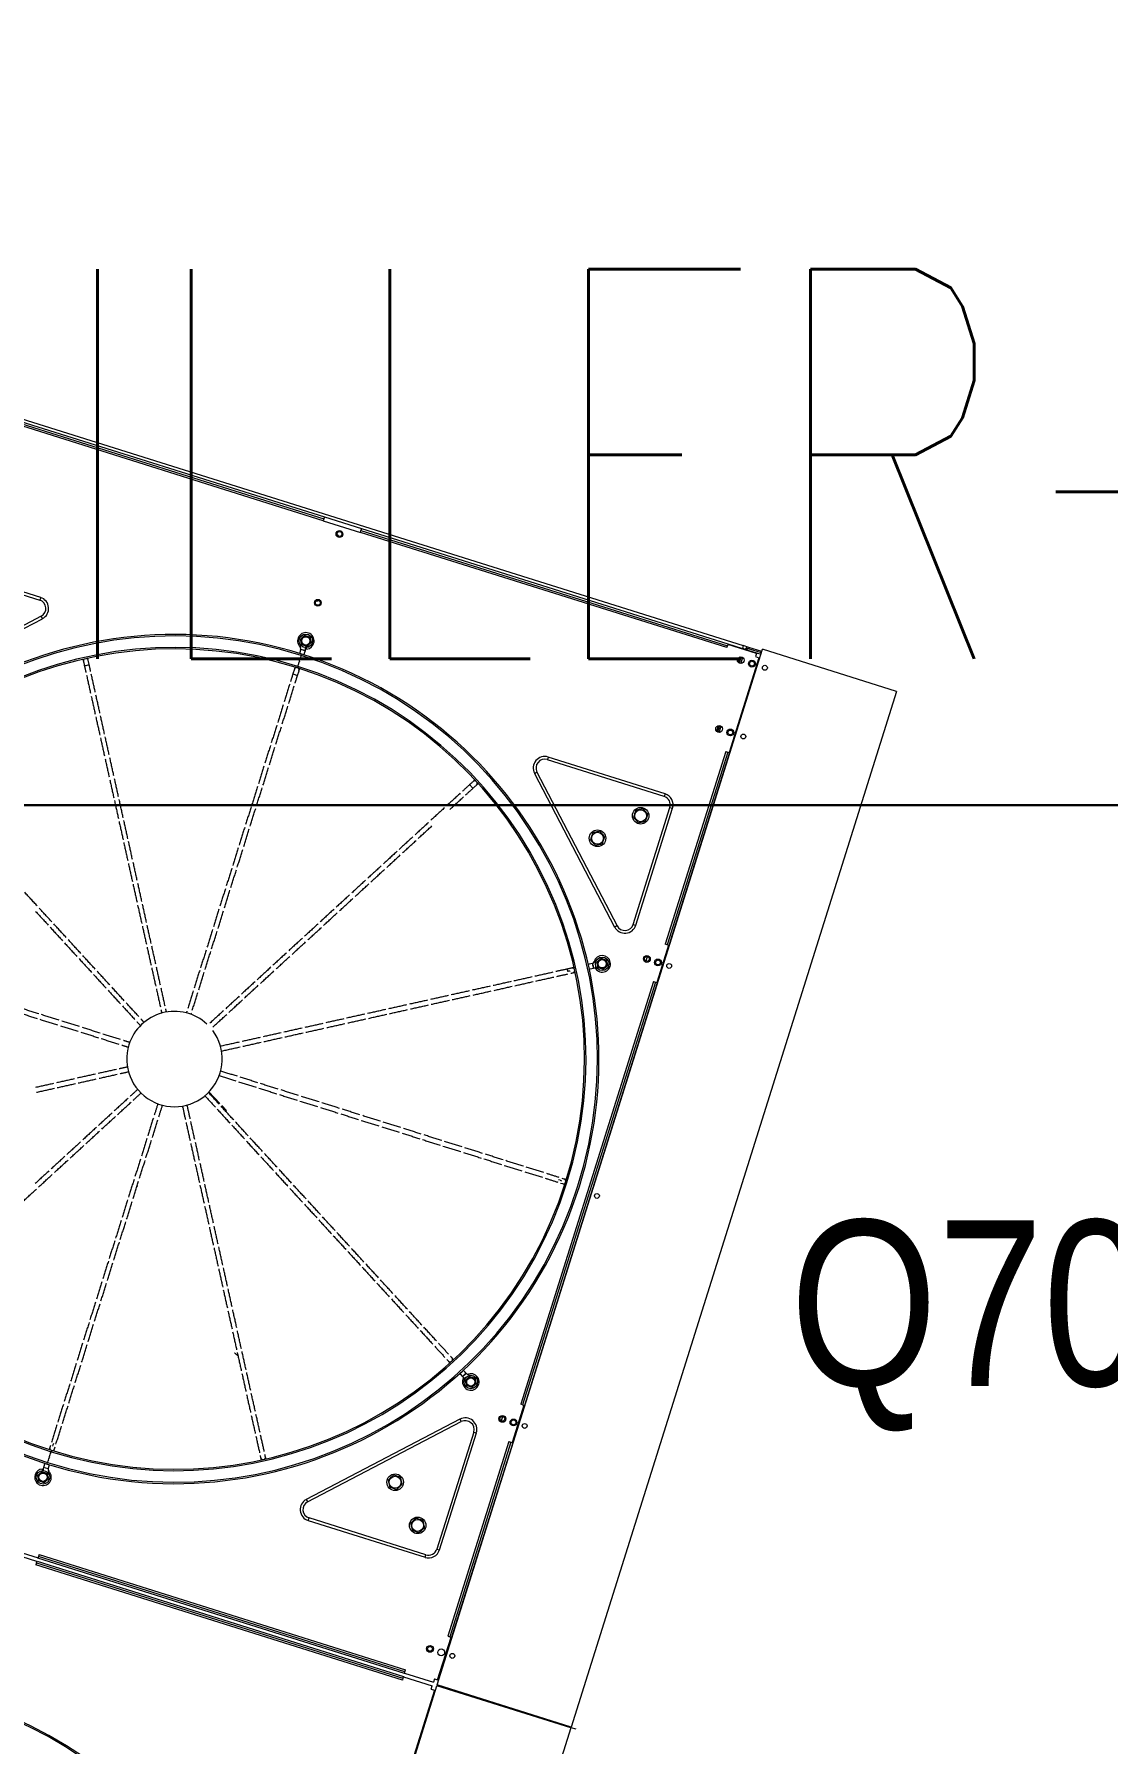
# Model space of a CAD drawing. Header units: metres. Extents: x -17822 to 152406, y -4219 to 19791.
# Drawn here: x 116402.4 to 116512.6, y 6601.3 to 6776.8 of the extents above; entities that cross this region are included whole.
import ezdxf

# ---------------------------------------------------------------- set-up
doc = ezdxf.new("R2010")
doc.units = ezdxf.units.M
doc.header["$LTSCALE"] = 100
doc.header["$MEASUREMENT"] = 0
doc.layers.get('0').update_dxf_attribs({"color": 9, "lineweight": 9})
for name, color, linetype, lineweight in [('Chiller', 32, 'Continuous', 9), ('E-KABLO', 7, 'Continuous', 30), ('E-YAZI', 7, 'Continuous', 30), ('TEKSAN', 7, 'Continuous', 9)]:
    doc.layers.add(name, color=color, linetype=linetype, lineweight=lineweight)
doc.styles.add('E-YAZI', font='txttw.shx')
doc.styles.get("Standard").update_dxf_attribs({"font": 'ARIALN.TTF'})

# ---------------------------------------------------------------- blocks, each defined once
blk = doc.blocks.new('Chiller')
at = {"layer": 'Chiller', "linetype": 'Continuous'}
for p, q in [((142.04, 194.09), (653.75, 33.23)), ((573.04, 58.08), (610.67, 46.25)), ((573.1, 58.27), (610.73, 46.44)), ((610.61, 46.06), (572.98, 57.89)), ((610.67, 46.25), (610.61, 46.06)), ((610.61, 46.06), (614.43, 44.86)), ((610.73, 46.44), (610.67, 46.25)), ((610.73, 46.44), (614.55, 45.24)), ((614.43, 44.86), (614.49, 45.05)), ((652.06, 33.03), (614.43, 44.86)), ((614.55, 45.24), (614.49, 45.05)), ((614.49, 45.05), (652.12, 33.22)), ((614.55, 45.24), (652.18, 33.41)), ((569.51, 41.68), (581.51, 37.91)), ((581.6, 38.18), (569.59, 41.95)), ((581.6, 38.18), (581.51, 37.91)), ((581.66, 36.25), (565.88, 28.02)), ((566.01, 27.77), (581.79, 36)), ((652.18, 33.41), (652.12, 33.22)), ((655.12, 32.43), (652.17, 33.36)), ((652.18, 33.41), (653.66, 32.94)), ((608.12, 31.47), (608.17, 31.61)), ((608.3, 32.88), (608.17, 32.44)), ((608.18, 31.65), (608.17, 31.61)), ((608.18, 31.65), (608.23, 31.8)), ((608.24, 31.84), (608.23, 31.8)), ((608.24, 31.84), (608.28, 31.98)), ((608.3, 32.02), (608.28, 31.98)), ((608.3, 32.88), (608.78, 32.73)), ((608.3, 32.86), (608.78, 32.71)), ((608.3, 32.02), (608.34, 32.17)), ((608.36, 32.22), (608.34, 32.17)), ((608.36, 32.22), (608.4, 32.37)), ((608.64, 32.29), (608.78, 32.73)), ((622.31, -73.45), (655.73, 32.87)), ((622.31, -73.45), (655.73, 32.87)), ((652.06, 33.03), (652.12, 33.22)), ((655.35, 31.99), (652.29, 22.26)), ((653.39, 32.07), (653.21, 31.52)), ((653.34, 31.42), (653.55, 32.08)), ((653.49, 31.39), (653.69, 32.03)), ((653.66, 32.94), (653.64, 32.89)), ((653.75, 33.23), (653.66, 32.94)), ((653.8, 32.9), (653.66, 32.94)), ((654.32, 33.05), (653.75, 33.23)), ((653.79, 32.85), (653.8, 32.9)), ((653.95, 32.85), (653.8, 32.9)), ((653.93, 32.8), (653.95, 32.85)), ((653.93, 32.8), (653.95, 32.85)), ((653.95, 32.85), (654.23, 32.76)), ((653.95, 32.85), (654.23, 32.76)), ((654.22, 32.71), (654.23, 32.76)), ((654.22, 32.71), (654.23, 32.76)), ((654.23, 32.76), (655.56, 32.34)), ((654.23, 32.76), (655.56, 32.34)), ((654.32, 33.05), (654.28, 32.91)), ((654.32, 33.05), (654.28, 32.91)), ((655.61, 32.49), (654.28, 32.91)), ((655.61, 32.49), (654.28, 32.91)), ((655.65, 32.63), (654.32, 33.05)), ((655.65, 32.63), (654.32, 33.05)), ((655.12, 32.43), (655.02, 32.1)), ((655.02, 32.1), (655.35, 31.99)), ((669.49, 28.54), (655.73, 32.87)), ((607.65, 30.8), (607.5, 30.33)), ((607.5, 30.33), (607.98, 30.18)), ((608.01, 31.1), (607.96, 30.96)), ((607.98, 30.18), (608.13, 30.65)), ((608.01, 31.1), (608.05, 31.24)), ((608.06, 31.28), (608.05, 31.24)), ((608.06, 31.28), (608.11, 31.43)), ((608.12, 31.47), (608.11, 31.43)), ((669.49, 28.54), (636.07, -77.78)), ((651.17, 25.01), (651, 24.46)), ((651.12, 24.36), (651.33, 25.02)), ((651.27, 24.33), (651.47, 24.97)), ((633.71, 21.79), (633.63, 21.52)), ((645.63, 17.75), (633.63, 21.52)), ((645.72, 18.02), (633.71, 21.79)), ((651.96, 22.37), (645.74, 2.57)), ((652.15, 22.31), (645.93, 2.51)), ((652.34, 22.25), (646.12, 2.45)), ((651.96, 22.37), (652.15, 22.31)), ((652.15, 22.31), (652.34, 22.25)), ((632.31, 20.12), (640.54, 4.34)), ((632.56, 20.25), (640.79, 4.47)), ((645.72, 18.02), (645.63, 17.75)), ((642.45, 4.62), (646.22, 16.62)), ((642.72, 4.53), (646.49, 16.54)), ((646.22, 16.62), (646.49, 16.54)), ((642.45, 4.62), (642.72, 4.53)), ((646.07, 2.47), (644.87, -1.35)), ((645.93, 2.51), (645.74, 2.57)), ((646.12, 2.45), (645.93, 2.51)), ((643.88, 1.32), (643.73, 0.85)), ((644.54, -1.25), (630.89, -44.65)), ((644.73, -1.31), (631.08, -44.71)), ((644.92, -1.37), (631.27, -44.77)), ((644.54, -1.25), (644.73, -1.31)), ((644.73, -1.31), (644.92, -1.37)), ((598.88, -12.59), (600, -13.77)), ((599.93, -13.84), (599.87, -13.78)), ((600.21, -13.99), (600.67, -14.48)), ((600.53, -14.48), (600.14, -14.06)), ((600.59, -14.56), (600.67, -14.48)), ((634.93, -21.65), (634.78, -21.61)), ((634.93, -21.65), (635.07, -21.7)), ((634.99, -21.94), (635.21, -22)), ((635.36, -21.53), (635.14, -21.46)), ((625.54, -41.54), (625.58, -41.69)), ((631.22, -44.75), (630.02, -48.57)), ((631.08, -44.71), (630.89, -44.65)), ((631.08, -44.71), (631.27, -44.77)), ((624.66, -46.18), (608.88, -54.41)), ((609.01, -54.66), (624.79, -46.43)), ((629.03, -45.91), (628.88, -46.37)), ((582.61, -48.87), (582.54, -49.07)), ((582.85, -48.94), (582.89, -48.8)), ((582.89, -48.8), (582.94, -48.65)), ((583.02, -49.22), (583.08, -49.01)), ((626.07, -47.5), (622.29, -59.51)), ((622.56, -59.59), (626.34, -47.58)), ((629.69, -48.47), (623.41, -68.45)), ((629.88, -48.53), (623.6, -68.51)), ((630.08, -48.59), (623.79, -68.57)), ((626.07, -47.5), (626.34, -47.58)), ((629.69, -48.47), (629.88, -48.53)), ((629.88, -48.53), (630.08, -48.59)), ((582.03, -50.7), (581.89, -51.14)), ((582.27, -50.78), (582.31, -50.64)), ((582.33, -50.58), (582.31, -50.64)), ((582.33, -50.58), (582.37, -50.44)), ((582.39, -50.4), (582.37, -50.44)), ((582.37, -51.29), (582.51, -50.85)), ((582.39, -50.4), (582.43, -50.25)), ((582.45, -50.21), (582.43, -50.25)), ((582.45, -50.21), (582.49, -50.07)), ((582.5, -50.03), (582.49, -50.07)), ((582.5, -50.03), (582.55, -49.88)), ((582.56, -49.84), (582.55, -49.88)), ((582.56, -49.84), (582.61, -49.7)), ((582.62, -49.66), (582.61, -49.7)), ((582.62, -49.66), (582.67, -49.51)), ((582.71, -49.37), (582.67, -49.51)), ((582.37, -51.29), (581.89, -51.14)), ((582.37, -51.28), (581.9, -51.13)), ((609.07, -56.59), (609.16, -56.32)), ((609.07, -56.59), (621.08, -60.36)), ((621.16, -60.09), (609.16, -56.32)), ((581.21, -60.8), (577.4, -59.6)), ((577.52, -59.21), (581.34, -60.41)), ((622.29, -59.51), (622.56, -59.59)), ((581.17, -60.94), (581.11, -61.13)), ((618.74, -72.96), (581.11, -61.13)), ((581.17, -60.94), (581.23, -60.75)), ((581.17, -60.94), (618.8, -72.77)), ((581.23, -60.75), (618.86, -72.58)), ((581.38, -60.27), (581.32, -60.46)), ((618.95, -72.29), (581.32, -60.46)), ((581.44, -60.08), (581.38, -60.27)), ((619.01, -72.1), (581.38, -60.27)), ((581.44, -60.08), (619.07, -71.91)), ((621.08, -60.36), (621.16, -60.09)), ((622.36, -72.94), (623.74, -68.56)), ((623.41, -68.45), (623.6, -68.51)), ((623.6, -68.51), (623.79, -68.57)), ((619.01, -72.1), (619.07, -71.91)), ((587.36, -184.64), (622.28, -73.55)), ((618.8, -72.77), (618.74, -72.96)), ((618.86, -72.58), (618.8, -72.77)), ((618.85, -72.63), (621.81, -73.56)), ((618.95, -72.29), (619.01, -72.1)), ((618.97, -72.24), (621.93, -73.17)), ((621.7, -73.89), (621.81, -73.56)), ((622.03, -72.84), (621.93, -73.17)), ((622.03, -72.84), (622.36, -72.94)), ((636.04, -77.87), (622.28, -73.55)), ((636.07, -77.78), (622.31, -73.45)), ((622.03, -73.99), (619.15, -83.15)), ((621.7, -73.89), (622.03, -73.99)), ((636.04, -77.87), (601.12, -188.96)), ((636.05, -77.82), (636.56, -77.98))]:
    blk.add_line(p, q, dxfattribs=at)
at = {"layer": 'Chiller', "linetype": 'Continuous', "flags": 128}
for points in [[(581.79, 36), (581.78, 36.02), (581.77, 36.04), (581.76, 36.07), (581.74, 36.1), (581.72, 36.13), (581.7, 36.17), (581.68, 36.21), (581.66, 36.25)], [(585.99, 31.61), (586, 31.59), (586.01, 31.55), (586.02, 31.5), (586.03, 31.44), (586.05, 31.38), (586.06, 31.3), (586.08, 31.22), (586.1, 31.13)], [(586.59, 31.24), (586.57, 31.32), (586.55, 31.41), (586.53, 31.48), (586.52, 31.55), (586.51, 31.61), (586.49, 31.66), (586.49, 31.7), (586.48, 31.72)], [(608.24, 33.12), (608.25, 33.13), (608.29, 33.17), (608.34, 33.23), (608.35, 33.23)], [(586.59, 31.24), (586.57, 31.24), (586.52, 31.22), (586.44, 31.21), (586.34, 31.19), (586.25, 31.16), (586.17, 31.15), (586.12, 31.14), (586.1, 31.13), (586.1, 31.13)], [(632.31, 20.12), (632.33, 20.13), (632.35, 20.14), (632.38, 20.15), (632.41, 20.17), (632.44, 20.19), (632.48, 20.21), (632.52, 20.23), (632.56, 20.25)], [(626.01, 19.29), (626, 19.28), (625.97, 19.25), (625.93, 19.22), (625.89, 19.18), (625.84, 19.13), (625.78, 19.08), (625.72, 19.02), (625.65, 18.96)], [(625.99, 18.59), (625.98, 18.61), (625.94, 18.65), (625.89, 18.71), (625.82, 18.78), (625.76, 18.85), (625.7, 18.91), (625.66, 18.95), (625.65, 18.96), (625.65, 18.96)], [(625.99, 18.59), (626.05, 18.65), (626.12, 18.71), (626.17, 18.76), (626.23, 18.81), (626.27, 18.85), (626.31, 18.88), (626.34, 18.91), (626.35, 18.92)], [(640.79, 4.47), (640.75, 4.45), (640.71, 4.43), (640.67, 4.41), (640.64, 4.39), (640.61, 4.37), (640.58, 4.36), (640.56, 4.35), (640.54, 4.34)], [(636.14, 0.13), (636.12, 0.13), (636.09, 0.12), (636.04, 0.11), (635.98, 0.1), (635.91, 0.08), (635.83, 0.06), (635.75, 0.05), (635.66, 0.03)], [(635.66, 0.03), (635.67, 0.01), (635.68, -0.05), (635.7, -0.12), (635.72, -0.22)], [(638.27, 0.61), (638.1, 0.57), (637.93, 0.53), (637.82, 0.51)], [(637.93, 0.02), (638.04, 0.04), (638.21, 0.08), (638.38, 0.12)], [(638.25, 0.6), (638.25, 0.58), (638.27, 0.53), (638.28, 0.45), (638.3, 0.36), (638.33, 0.26), (638.34, 0.19), (638.35, 0.13), (638.36, 0.11)], [(638.27, 0.61), (638.27, 0.59), (638.28, 0.53), (638.3, 0.46), (638.32, 0.36), (638.34, 0.27), (638.36, 0.19), (638.37, 0.14), (638.38, 0.12), (638.38, 0.12)], [(638.44, 0.78), (638.46, 0.78), (638.51, 0.77), (638.59, 0.75), (638.59, 0.74)], [(638.57, 0.08), (638.58, 0.09), (638.63, 0.12), (638.69, 0.17), (638.7, 0.17)], [(635.84, -0.19), (635.79, -0.2), (635.74, -0.21), (635.71, -0.22), (635.7, -0.22)], [(635.99, -0.16), (635.98, -0.16), (635.95, -0.17), (635.9, -0.18), (635.84, -0.19)], [(636.04, -0.4), (636.09, -0.39), (636.15, -0.38), (636.19, -0.37), (636.23, -0.36), (636.25, -0.35)], [(623.32, -40.06), (623.34, -40.09), (623.39, -40.13), (623.42, -40.17), (623.44, -40.2), (623.46, -40.22)], [(623.83, -39.88), (623.81, -39.86), (623.79, -39.83), (623.75, -39.8), (623.71, -39.75), (623.68, -39.72)], [(624.62, -41.48), (624.7, -41.57), (624.81, -41.69), (624.93, -41.82)], [(625.29, -41.47), (625.27, -41.48), (625.23, -41.52), (625.17, -41.57), (625.1, -41.64), (625.03, -41.7), (624.97, -41.76), (624.93, -41.79), (624.92, -41.81)], [(625.3, -41.48), (625.29, -41.49), (625.25, -41.53), (625.19, -41.59), (625.12, -41.65), (625.05, -41.71), (624.99, -41.77), (624.95, -41.81), (624.93, -41.82), (624.93, -41.82)], [(625.3, -41.48), (625.18, -41.35), (625.07, -41.23), (624.99, -41.14)], [(624.99, -42.01), (625.01, -42.01), (625.06, -42.04), (625.13, -42.07), (625.14, -42.07)], [(624.79, -46.43), (624.77, -46.39), (624.75, -46.35), (624.73, -46.31), (624.71, -46.28), (624.7, -46.25), (624.68, -46.22), (624.67, -46.2), (624.66, -46.18)], [(604.14, -49.92), (604.15, -49.97), (604.17, -50.03), (604.18, -50.08), (604.19, -50.11), (604.19, -50.13)], [(604.68, -50.02), (604.67, -50), (604.67, -49.97), (604.65, -49.92), (604.64, -49.86), (604.63, -49.81)], [(581.76, -51.29), (581.76, -51.31), (581.77, -51.36), (581.77, -51.44)], [(608.88, -54.41), (608.89, -54.43), (608.9, -54.45), (608.91, -54.48), (608.93, -54.51), (608.95, -54.54), (608.97, -54.58), (608.99, -54.62), (609.01, -54.66)]]:
    blk.add_lwpolyline(points, dxfattribs=at)
at = {"layer": 'Chiller', "linetype": 'Continuous'}
for centre, radius in [((612.28, 44.69), 0.35), ((612.28, 44.69), 0.25), ((610.06, 37.63), 0.35), ((610.06, 37.63), 0.25), ((608.83, 33.72), 0.693), ((608.83, 33.72), 0.477), ((608.83, 33.72), 0.425), ((653.49, 31.74), 0.35), ((654.64, 31.38), 0.35), ((654.64, 31.38), 0.25), ((655.97, 30.96), 0.25), ((651.27, 24.68), 0.35), ((652.42, 24.32), 0.35), ((652.42, 24.32), 0.25), ((653.75, 23.9), 0.25), ((643.21, 15.77), 0.85), ((643.21, 15.77), 0.612), ((638.78, 13.46), 0.85), ((638.78, 13.46), 0.612), ((639.26, 0.57), 0.693), ((639.26, 0.57), 0.477), ((639.26, 0.57), 0.425), ((643.85, 1.07), 0.35), ((643.85, 1.07), 0.25), ((644.99, 0.71), 0.35), ((644.99, 0.71), 0.25), ((646.14, 0.35), 0.25), ((638.72, -23.26), 0.25), ((625.77, -42.36), 0.693), ((625.77, -42.36), 0.477), ((625.77, -42.36), 0.425), ((629.01, -46.15), 0.35), ((629.01, -46.15), 0.25), ((630.15, -46.51), 0.35), ((630.15, -46.51), 0.25), ((631.3, -46.87), 0.25), ((581.84, -52.14), 0.693), ((581.84, -52.14), 0.477), ((581.84, -52.14), 0.425), ((618, -52.65), 0.85), ((618, -52.65), 0.612), ((620.31, -57.08), 0.85), ((620.31, -57.08), 0.612), ((621.58, -69.76), 0.35), ((621.58, -69.76), 0.25), ((622.73, -70.12), 0.35), ((623.87, -70.48), 0.25)]:
    blk.add_circle(centre, radius, dxfattribs=at)
for centre, radius, start, end in [((611.94, 44.28), 0.35, 29.0229, 72.4729), ((581.24, 37.05), 0.9, 297.5493, 72.5493), ((581.24, 37.05), 1.18, 297.5493, 72.5493), ((610.02, 38.17), 0.35, 252.5222, 296.1791), ((595.34, -9.21), 43.58, 72.5493, 252.5493), ((595.34, -9.21), 43.43, 72.5493, 252.5493), ((608.83, 33.72), 0.85, 275.5136, 225.5136), ((595.34, -9.21), 42.25, 72.5493, 252.5493), ((595.34, -9.21), 42.1, 72.5493, 252.5493), ((595.34, -9.21), 43.58, 252.5493, 72.5493), ((595.34, -9.21), 43.43, 252.5493, 72.5493), ((586.23, 31.66), 0.246, 124.7111, 192.3423), ((586.24, 31.67), 0.246, 12.7809, 80.3739), ((608.06, 32.94), 0.25, 342.5493, 45.5136), ((608.06, 32.94), 0.75, 342.5493, 7.0707), ((559.59, 28.19), 49.55, 5.4289, 5.6104), ((654.23, 32.76), 0.3, 72.5493, 162.5493), ((654.23, 32.76), 0.3, 72.5493, 162.5493), ((654.23, 32.76), 0.15, 72.5493, 162.5493), ((654.23, 32.76), 0.15, 72.5493, 162.5493), ((595.34, -9.21), 42.25, 252.5493, 72.5493), ((595.34, -9.21), 42.1, 252.5493, 72.5493), ((607.89, 30.73), 0.247, 87.1471, 162.1917), ((607.89, 30.73), 0.247, 342.9186, 57.9396), ((633.36, 20.67), 1.18, 72.5493, 207.5493), ((633.36, 20.67), 0.9, 72.5493, 207.5493), ((626.18, 19.11), 0.246, 64.7194, 132.3229), ((626.19, 19.11), 0.246, 312.7766, 20.367), ((645.36, 16.89), 0.9, 342.5493, 72.5493), ((645.36, 16.89), 1.18, 342.5493, 72.5493), ((641.59, 4.89), 1.18, 207.5493, 342.5493), ((641.59, 4.89), 0.9, 207.5493, 342.5493), ((636.2, -0.11), 0.247, 27.1517, 102.1889), ((638.2, 0.85), 0.25, 282.5493, 345.5136), ((638.2, 0.85), 0.75, 282.5493, 307.0664), ((639.26, 0.57), 0.85, 215.5136, 165.5136), ((636.2, -0.11), 0.247, 282.901, 357.9604), ((595.34, -9.21), 4.9, 47.1492, 162.5493), ((595.34, -9.21), 4.9, 162.5493, 36.71), ((600.61, -14.41), 0.1, 223.4393, 313.4393), ((635.28, -21.77), 0.246, 252.7701, 320.3849), ((635.28, -21.76), 0.246, 4.7137, 72.3284), ((623.64, -40.05), 0.247, 222.9112, 297.9463), ((623.65, -40.04), 0.247, 327.1385, 42.1966), ((625.47, -41.3), 0.75, 222.5493, 247.07), ((625.77, -42.36), 0.85, 155.5136, 222.5493), ((625.77, -42.36), 0.85, 222.5493, 105.5136), ((625.47, -41.3), 0.25, 222.5493, 285.5136), ((625.21, -47.23), 1.18, 342.5493, 117.5493), ((625.21, -47.23), 0.9, 342.5493, 117.5493), ((582.78, -49.14), 0.247, 162.9053, 237.9524), ((582.79, -49.14), 0.247, 267.158, 342.1814), ((604.43, -50.08), 0.246, 192.7775, 260.3773), ((604.44, -50.08), 0.246, 304.7314, 12.322), ((581.84, -52.14), 0.85, 162.5493, 45.5136), ((581.84, -52.14), 0.85, 95.5136, 162.5493), ((582.61, -51.35), 0.75, 162.5493, 187.0682), ((624.03, -92.48), 58.37, 135.4459, 135.6), ((582.61, -51.35), 0.25, 162.5493, 225.5136), ((609.43, -55.46), 1.18, 117.5493, 252.5493), ((609.43, -55.46), 0.9, 117.5493, 252.5493), ((621.43, -59.24), 1.18, 252.5493, 342.5493), ((621.43, -59.24), 0.9, 252.5493, 342.5493), ((561.9, -115.57), 42.25, 252.5493, 72.5493), ((561.9, -115.57), 42.1, 252.5493, 72.5493)]:
    blk.add_arc(centre, radius, start, end, dxfattribs=at)
for points, knots in [([(608.28, 33.9), (608.29, 33.91), (608.34, 33.95), (608.42, 34.02), (608.52, 34.12), (608.62, 34.21), (608.68, 34.26), (608.71, 34.29)], [0, 0, 0, 0, 0.111318, 0.325265, 0.540888, 0.820939, 1, 1, 1, 1]), ([(608.41, 33.33), (608.4, 33.34), (608.39, 33.38), (608.37, 33.48), (608.34, 33.63), (608.31, 33.78), (608.29, 33.87), (608.28, 33.89), (608.28, 33.9)], [0, 0, 0, 0, 0.061533, 0.243712, 0.500216, 0.869735, 0.981557, 1, 1, 1, 1]), ([(608.71, 34.29), (608.72, 34.28), (608.78, 34.26), (608.88, 34.23), (609.01, 34.19), (609.14, 34.15), (609.22, 34.12), (609.26, 34.11)], [0, 0, 0, 0, 0.1112877, 0.3252305, 0.5408352, 0.8208977, 1, 1, 1, 1]), ([(609.38, 33.55), (609.37, 33.54), (609.32, 33.5), (609.24, 33.42), (609.14, 33.33), (609.04, 33.24), (608.98, 33.18), (608.96, 33.16)], [0, 0, 0, 0, 0.111356, 0.325272, 0.540886, 0.820939, 1, 1, 1, 1]), ([(609.26, 34.11), (609.26, 34.1), (609.27, 34.06), (609.29, 33.96), (609.32, 33.81), (609.36, 33.67), (609.38, 33.57), (609.38, 33.55), (609.38, 33.55)], [0, 0, 0, 0, 0.061533, 0.243721, 0.500216, 0.869734, 0.981565, 1, 1, 1, 1]), ([(608.96, 33.16), (608.94, 33.16), (608.88, 33.18), (608.78, 33.21), (608.65, 33.26), (608.52, 33.3), (608.44, 33.32), (608.41, 33.33)], [0, 0, 0, 0, 0.111362, 0.325305, 0.54091, 0.820973, 1, 1, 1, 1]), ([(642.71, 16.32), (642.68, 16.24), (642.61, 16.03), (642.54, 15.79), (642.49, 15.64), (642.48, 15.61)], [0, 0, 0, 0, 0.3636822, 0.8678538, 1, 1, 1, 1]), ([(643.44, 16.49), (643.37, 16.47), (643.25, 16.44), (643, 16.39), (642.82, 16.35), (642.71, 16.32)], [0, 0, 0, 0, 0.264862, 0.535466, 1, 1, 1, 1]), ([(643.95, 15.93), (643.9, 15.98), (643.81, 16.08), (643.64, 16.27), (643.52, 16.4), (643.44, 16.49)], [0, 0, 0, 0, 0.264844, 0.535433, 1, 1, 1, 1]), ([(643.72, 15.22), (643.73, 15.25), (643.78, 15.4), (643.85, 15.64), (643.92, 15.85), (643.95, 15.93)], [0, 0, 0, 0, 0.1321462, 0.6363178, 1, 1, 1, 1]), ([(639.01, 14.17), (638.94, 14.16), (638.81, 14.13), (638.56, 14.07), (638.39, 14.03), (638.27, 14.01)], [0, 0, 0, 0, 0.264847, 0.535435, 1, 1, 1, 1]), ([(639.51, 13.62), (639.47, 13.67), (639.38, 13.76), (639.21, 13.95), (639.08, 14.09), (639.01, 14.17)], [0, 0, 0, 0, 0.264861, 0.535463, 1, 1, 1, 1]), ([(642.48, 15.61), (642.52, 15.56), (642.61, 15.46), (642.79, 15.27), (642.91, 15.14), (642.99, 15.05)], [0, 0, 0, 0, 0.2648624, 0.5354617, 1, 1, 1, 1]), ([(642.99, 15.05), (643.05, 15.07), (643.18, 15.1), (643.43, 15.15), (643.61, 15.19), (643.72, 15.22)], [0, 0, 0, 0, 0.264901, 0.53549, 1, 1, 1, 1]), ([(638.27, 14.01), (638.26, 13.98), (638.22, 13.83), (638.14, 13.58), (638.07, 13.38), (638.05, 13.29)], [0, 0, 0, 0, 0.13214, 0.636315, 1, 1, 1, 1]), ([(638.05, 13.29), (638.09, 13.25), (638.18, 13.15), (638.35, 12.96), (638.48, 12.83), (638.55, 12.74)], [0, 0, 0, 0, 0.264901, 0.53549, 1, 1, 1, 1]), ([(638.55, 12.74), (638.62, 12.75), (638.75, 12.78), (639, 12.84), (639.17, 12.88), (639.29, 12.9)], [0, 0, 0, 0, 0.264862, 0.535466, 1, 1, 1, 1]), ([(639.29, 12.9), (639.31, 12.99), (639.38, 13.19), (639.46, 13.44), (639.5, 13.59), (639.51, 13.62)], [0, 0, 0, 0, 0.363685, 0.86786, 1, 1, 1, 1]), ([(638.71, 0.74), (638.72, 0.75), (638.75, 0.78), (638.82, 0.85), (638.94, 0.95), (639.05, 1.05), (639.12, 1.12), (639.13, 1.13), (639.14, 1.13)], [0, 0, 0, 0, 0.061533, 0.243712, 0.500216, 0.869734, 0.981565, 1, 1, 1, 1]), ([(638.84, 0.18), (638.83, 0.2), (638.82, 0.26), (638.8, 0.36), (638.76, 0.5), (638.74, 0.63), (638.72, 0.71), (638.71, 0.74)], [0, 0, 0, 0, 0.111318, 0.325274, 0.540888, 0.820939, 1, 1, 1, 1]), ([(639.39, 0.01), (639.37, 0.01), (639.31, 0.03), (639.21, 0.06), (639.08, 0.1), (638.95, 0.15), (638.87, 0.17), (638.84, 0.18)], [0, 0, 0, 0, 0.111362, 0.325227, 0.540913, 0.820897, 1, 1, 1, 1]), ([(639.14, 1.13), (639.15, 1.13), (639.21, 1.11), (639.31, 1.08), (639.45, 1.04), (639.57, 1), (639.65, 0.97), (639.69, 0.96)], [0, 0, 0, 0, 0.1112877, 0.3252305, 0.5408352, 0.8208977, 1, 1, 1, 1]), ([(639.81, 0.4), (639.8, 0.39), (639.77, 0.36), (639.7, 0.29), (639.58, 0.19), (639.47, 0.09), (639.4, 0.02), (639.39, 0.01), (639.39, 0.01)], [0, 0, 0, 0, 0.061533, 0.243712, 0.500216, 0.869735, 0.981557, 1, 1, 1, 1]), ([(639.69, 0.96), (639.69, 0.94), (639.7, 0.89), (639.73, 0.78), (639.76, 0.64), (639.79, 0.51), (639.8, 0.43), (639.81, 0.4)], [0, 0, 0, 0, 0.111318, 0.325265, 0.540888, 0.820939, 1, 1, 1, 1]), ([(625.22, -42.18), (625.23, -42.17), (625.27, -42.13), (625.35, -42.06), (625.45, -41.97), (625.55, -41.87), (625.62, -41.82), (625.64, -41.79)], [0, 0, 0, 0, 0.111314, 0.32527, 0.540888, 0.820939, 1, 1, 1, 1]), ([(625.64, -41.79), (625.65, -41.8), (625.69, -41.81), (625.79, -41.84), (625.94, -41.89), (626.08, -41.93), (626.17, -41.96), (626.19, -41.97), (626.19, -41.97)], [0, 0, 0, 0, 0.0615681, 0.2437281, 0.5002132, 0.8697422, 0.9815728, 1, 1, 1, 1]), ([(626.19, -41.97), (626.2, -41.99), (626.21, -42.04), (626.23, -42.15), (626.26, -42.28), (626.29, -42.42), (626.31, -42.5), (626.32, -42.53)], [0, 0, 0, 0, 0.111318, 0.32527, 0.540888, 0.820939, 1, 1, 1, 1]), ([(625.34, -42.75), (625.34, -42.73), (625.32, -42.67), (625.3, -42.57), (625.27, -42.43), (625.24, -42.3), (625.22, -42.22), (625.22, -42.18)], [0, 0, 0, 0, 0.111314, 0.32527, 0.540883, 0.820939, 1, 1, 1, 1]), ([(625.89, -42.92), (625.88, -42.92), (625.84, -42.91), (625.75, -42.88), (625.6, -42.83), (625.45, -42.78), (625.36, -42.76), (625.34, -42.75), (625.34, -42.75)], [0, 0, 0, 0, 0.0615681, 0.2437281, 0.5002132, 0.8697422, 0.9815728, 1, 1, 1, 1]), ([(626.32, -42.53), (626.3, -42.54), (626.26, -42.58), (626.18, -42.66), (626.08, -42.75), (625.98, -42.84), (625.92, -42.9), (625.89, -42.92)], [0, 0, 0, 0, 0.111318, 0.325274, 0.540888, 0.820939, 1, 1, 1, 1]), ([(581.29, -51.96), (581.3, -51.95), (581.35, -51.91), (581.43, -51.84), (581.53, -51.74), (581.63, -51.65), (581.69, -51.59), (581.72, -51.57)], [0, 0, 0, 0, 0.111316, 0.325271, 0.540885, 0.820939, 1, 1, 1, 1]), ([(581.42, -52.53), (581.41, -52.52), (581.4, -52.47), (581.38, -52.38), (581.35, -52.22), (581.32, -52.08), (581.3, -51.99), (581.29, -51.97), (581.29, -51.96)], [0, 0, 0, 0, 0.061534, 0.243715, 0.500215, 0.869736, 0.981559, 1, 1, 1, 1]), ([(581.97, -52.7), (581.95, -52.69), (581.89, -52.68), (581.79, -52.64), (581.66, -52.6), (581.53, -52.56), (581.45, -52.54), (581.42, -52.53)], [0, 0, 0, 0, 0.111362, 0.325305, 0.54091, 0.820973, 1, 1, 1, 1]), ([(581.72, -51.57), (581.73, -51.58), (581.79, -51.6), (581.89, -51.63), (582.03, -51.67), (582.15, -51.71), (582.24, -51.74), (582.27, -51.74)], [0, 0, 0, 0, 0.1112877, 0.3252305, 0.5408352, 0.8208977, 1, 1, 1, 1]), ([(582.39, -52.31), (582.38, -52.32), (582.33, -52.36), (582.25, -52.43), (582.15, -52.53), (582.05, -52.62), (581.99, -52.68), (581.97, -52.7)], [0, 0, 0, 0, 0.1113546, 0.3252697, 0.5408846, 0.820939, 1, 1, 1, 1]), ([(582.27, -51.74), (582.27, -51.76), (582.28, -51.8), (582.3, -51.89), (582.33, -52.05), (582.37, -52.19), (582.39, -52.28), (582.39, -52.31), (582.39, -52.31)], [0, 0, 0, 0, 0.061534, 0.243715, 0.500216, 0.869737, 0.98156, 1, 1, 1, 1]), ([(617.84, -51.92), (617.79, -51.96), (617.69, -52.05), (617.5, -52.22), (617.37, -52.35), (617.28, -52.43)], [0, 0, 0, 0, 0.264857, 0.535476, 1, 1, 1, 1]), ([(617.28, -52.43), (617.3, -52.49), (617.33, -52.62), (617.38, -52.87), (617.42, -53.05), (617.45, -53.16)], [0, 0, 0, 0, 0.264857, 0.535445, 1, 1, 1, 1]), ([(618.55, -52.14), (618.52, -52.13), (618.37, -52.09), (618.13, -52.01), (617.92, -51.94), (617.84, -51.92)], [0, 0, 0, 0, 0.132149, 0.636348, 1, 1, 1, 1]), ([(618.71, -52.88), (618.7, -52.81), (618.67, -52.68), (618.62, -52.43), (618.58, -52.26), (618.55, -52.14)], [0, 0, 0, 0, 0.264857, 0.535476, 1, 1, 1, 1]), ([(617.45, -53.16), (617.53, -53.19), (617.74, -53.25), (617.98, -53.33), (618.13, -53.37), (618.16, -53.38)], [0, 0, 0, 0, 0.363652, 0.867851, 1, 1, 1, 1]), ([(618.16, -53.38), (618.21, -53.34), (618.31, -53.25), (618.5, -53.08), (618.63, -52.95), (618.71, -52.88)], [0, 0, 0, 0, 0.264857, 0.535476, 1, 1, 1, 1]), ([(620.15, -56.35), (620.1, -56.4), (620, -56.48), (619.82, -56.66), (619.68, -56.78), (619.6, -56.86)], [0, 0, 0, 0, 0.264857, 0.535476, 1, 1, 1, 1]), ([(619.6, -56.86), (619.61, -56.92), (619.64, -57.05), (619.69, -57.3), (619.73, -57.48), (619.76, -57.59)], [0, 0, 0, 0, 0.2648574, 0.5354749, 1, 1, 1, 1]), ([(619.76, -57.59), (619.79, -57.6), (619.94, -57.65), (620.18, -57.73), (620.39, -57.79), (620.47, -57.82)], [0, 0, 0, 0, 0.1321411, 0.6363088, 1, 1, 1, 1]), ([(620.86, -56.58), (620.78, -56.55), (620.57, -56.48), (620.33, -56.41), (620.18, -56.36), (620.15, -56.35)], [0, 0, 0, 0, 0.3636912, 0.8678589, 1, 1, 1, 1]), ([(620.47, -57.82), (620.52, -57.77), (620.62, -57.68), (620.81, -57.51), (620.94, -57.39), (621.03, -57.31)], [0, 0, 0, 0, 0.2648575, 0.5354438, 1, 1, 1, 1]), ([(621.03, -57.31), (621.01, -57.25), (620.98, -57.12), (620.93, -56.87), (620.89, -56.69), (620.86, -56.58)], [0, 0, 0, 0, 0.264857, 0.535476, 1, 1, 1, 1])]:
    blk.add_open_spline(points, degree=3, knots=knots, dxfattribs=at)
for points in [[(585.94, 31.83), (585.99, 31.61)], [(586.48, 31.72), (586.43, 31.94)], [(586.1, 31.13), (586.24, 30.49)], [(586.31, 30.2), (586.72, 28.35)], [(586.73, 30.59), (586.59, 31.24)], [(587.21, 28.45), (586.8, 30.3)], [(607.5, 30.33), (607.26, 29.55)], [(607.72, 31.03), (607.65, 30.8)], [(607.73, 29.39), (607.98, 30.18)], [(608.13, 30.65), (608.2, 30.88)], [(587.69, 26.3), (587.27, 28.16)], [(607.17, 29.26), (606.6, 27.45)], [(607.07, 27.3), (607.64, 29.11)], [(586.79, 28.05), (587.2, 26.2)], [(606.51, 27.16), (605.94, 25.35)], [(606.41, 25.19), (606.98, 27.01)], [(587.26, 25.91), (587.68, 24.05)], [(588.16, 24.16), (587.75, 26.01)], [(605.85, 25.06), (605.28, 23.25)], [(605.75, 23.1), (606.32, 24.91)], [(587.74, 23.76), (588.15, 21.91)], [(588.64, 22.01), (588.23, 23.86)], [(605.19, 22.97), (604.62, 21.15)], [(588.22, 21.61), (588.63, 19.76)], [(589.12, 19.86), (588.71, 21.71)], [(605.09, 21), (605.66, 22.81)], [(588.7, 19.46), (589.11, 17.61)], [(589.6, 17.71), (589.19, 19.56)], [(604.53, 20.87), (603.96, 19.05)], [(604.43, 18.9), (605, 20.72)], [(626.18, 19.45), (626.01, 19.29)], [(603.87, 18.77), (603.3, 16.96)], [(603.77, 16.8), (604.34, 18.62)], [(624.68, 18.07), (623.28, 16.78)], [(623.61, 16.41), (625.02, 17.7)], [(625.65, 18.96), (624.9, 18.27)], [(625.24, 17.9), (625.99, 18.59)], [(626.35, 18.92), (626.52, 19.08)], [(589.18, 17.32), (589.59, 15.47)], [(590.08, 15.56), (589.66, 17.42)], [(603.21, 16.67), (602.64, 14.86)], [(603.11, 14.71), (603.68, 16.51)], [(623.06, 16.58), (621.66, 15.3)], [(589.65, 15.17), (590.07, 13.31)], [(590.56, 13.41), (590.14, 15.27)], [(602.55, 14.57), (601.98, 12.76)], [(602.45, 12.6), (603.02, 14.42)], [(621.44, 15.09), (620.04, 13.81)], [(620.37, 13.44), (621.77, 14.72)], [(590.13, 13.02), (590.54, 11.17)], [(591.03, 11.27), (590.62, 13.13)], [(601.89, 12.47), (601.32, 10.67)], [(601.79, 10.5), (602.36, 12.31)], [(619.82, 13.61), (618.42, 12.32)], [(618.75, 11.95), (620.15, 13.23)], [(590.61, 10.87), (591.02, 9.02)], [(591.51, 9.12), (591.1, 10.98)], [(616.58, 10.63), (615.18, 9.35)], [(618.2, 12.12), (616.8, 10.83)], [(617.13, 10.46), (618.53, 11.74)], [(591.99, 6.97), (591.58, 8.83)], [(601.23, 10.38), (600.66, 8.56)], [(601.13, 8.4), (601.7, 10.21)], [(614.95, 9.14), (613.56, 7.86)], [(615.51, 8.97), (616.91, 10.26)], [(581.25, 6.51), (579.96, 7.91)], [(591.09, 8.73), (591.5, 6.88)], [(600.57, 8.28), (600, 6.47)], [(600.47, 6.3), (601.04, 8.12)], [(613.33, 7.65), (611.94, 6.37)], [(612.27, 6), (613.67, 7.28)], [(613.89, 7.48), (615.29, 8.77)], [(581.08, 5.95), (582.37, 4.55)], [(582.73, 4.89), (581.45, 6.29)], [(591.56, 6.58), (591.98, 4.72)], [(592.47, 4.82), (592.06, 6.68)], [(599.91, 6.18), (599.34, 4.37)], [(599.81, 4.2), (600.38, 6.02)], [(611.71, 6.17), (610.31, 4.88)], [(610.65, 4.51), (612.05, 5.8)], [(582.56, 4.34), (583.85, 2.94)], [(584.22, 3.27), (582.94, 4.67)], [(592.04, 4.44), (592.46, 2.58)], [(592.95, 2.67), (592.53, 4.53)], [(599.25, 4.08), (598.68, 2.27)], [(599.15, 2.1), (599.72, 3.92)], [(610.1, 4.68), (608.69, 3.39)], [(609.03, 3.02), (610.43, 4.3)], [(584.05, 2.72), (585.33, 1.32)], [(585.72, 1.64), (584.43, 3.04)], [(592.52, 2.29), (592.93, 0.43)], [(593.43, 0.52), (593.01, 2.38)], [(598.59, 1.98), (598.02, 0.17)], [(598.49, 0), (599.06, 1.82)], [(608.47, 3.19), (607.07, 1.91)], [(607.41, 1.53), (608.8, 2.81)], [(585.54, 1.1), (586.83, -0.31)], [(587.2, 0.02), (585.92, 1.42)], [(593, 0.14), (593.41, -1.72)], [(593.9, -1.62), (593.49, 0.23)], [(605.23, 0.22), (603.83, -1.07)], [(606.85, 1.71), (605.45, 0.42)], [(605.78, 0.04), (607.18, 1.33)], [(635.66, 0.03), (634.5, -0.23)], [(636.38, 0.18), (636.14, 0.13)], [(587.02, -0.52), (588.31, -1.92)], [(588.69, -1.6), (587.41, -0.2)], [(597.93, -0.11), (597.36, -1.93)], [(597.83, -2.1), (598.4, -0.29)], [(603.61, -1.27), (602.21, -2.55)], [(602.54, -2.93), (603.94, -1.64)], [(604.16, -1.45), (605.56, -0.16)], [(627.76, -1.73), (625.91, -2.14)], [(629.92, -1.25), (628.06, -1.67)], [(628.16, -2.16), (630.01, -1.74)], [(632.06, -0.78), (630.2, -1.19)], [(630.3, -1.68), (632.17, -1.26)], [(634.21, -0.3), (632.36, -0.71)], [(632.45, -1.2), (634.31, -0.79)], [(634.6, -0.72), (635.75, -0.47)], [(636.25, -0.35), (636.48, -0.3)], [(588.52, -2.15), (589.79, -3.54)], [(590.18, -3.22), (588.9, -1.82)], [(591.67, -4.84), (590.39, -3.45)], [(593.48, -2), (593.89, -3.86)], [(594.38, -3.78), (593.97, -1.92)], [(597.27, -2.22), (596.7, -4.02)], [(597.17, -4.2), (597.74, -2.38)], [(601.99, -2.76), (600.6, -4.04)], [(600.91, -4.43), (602.32, -3.14)], [(621.32, -3.17), (619.47, -3.58)], [(623.47, -2.69), (621.62, -3.1)], [(621.71, -3.59), (623.57, -3.18)], [(625.62, -2.21), (623.76, -2.62)], [(623.87, -3.11), (625.72, -2.7)], [(626.01, -2.64), (627.87, -2.22)], [(579.43, -4.47), (581.24, -5.04)], [(581.4, -4.57), (579.59, -3.99)], [(581.53, -5.13), (583.34, -5.7)], [(583.5, -5.22), (581.69, -4.65)], [(590, -3.76), (591.28, -5.16)], [(592.21, -5.43), (591.88, -5.07)], [(593.95, -4.15), (594.03, -4.48)], [(594.52, -4.38), (594.45, -4.07)], [(596.61, -4.3), (596.56, -4.46)], [(597.04, -4.61), (597.08, -4.49)], [(600.37, -4.25), (598.98, -5.53)], [(599.29, -5.92), (600.7, -4.63)], [(612.73, -5.08), (610.88, -5.49)], [(614.88, -4.6), (613.02, -5.01)], [(613.13, -5.5), (614.98, -5.09)], [(617.03, -4.12), (615.17, -4.54)], [(615.27, -5.03), (617.13, -4.61)], [(619.18, -3.64), (617.32, -4.06)], [(617.42, -4.55), (619.28, -4.13)], [(619.57, -4.07), (621.43, -3.65)], [(583.63, -5.79), (585.44, -6.36)], [(585.6, -5.88), (583.79, -5.31)], [(585.73, -6.45), (587.54, -7.02)], [(587.7, -6.55), (585.89, -5.97)], [(589.81, -7.21), (587.99, -6.64)], [(591.48, -5.38), (591.84, -5.77)], [(604.15, -6.99), (602.3, -7.4)], [(606.29, -6.51), (604.44, -6.92)], [(604.53, -7.42), (606.39, -7)], [(608.44, -6.03), (606.58, -6.45)], [(606.68, -6.94), (608.54, -6.52)], [(610.58, -5.56), (608.73, -5.97)], [(608.83, -6.46), (610.69, -6.05)], [(610.97, -5.98), (612.83, -5.57)], [(587.82, -7.11), (589.63, -7.68)], [(589.92, -7.77), (590.59, -7.98)], [(590.74, -7.5), (590.09, -7.3)], [(602, -7.47), (600.06, -7.9)], [(600.17, -8.39), (602.08, -7.96)], [(602.37, -7.9), (604.23, -7.48)], [(589.37, -10.28), (587.51, -10.69)], [(590.5, -10.03), (589.66, -10.21)], [(589.75, -10.71), (590.61, -10.51)], [(601.8, -10.98), (600.08, -10.44)], [(582.92, -11.72), (581.06, -12.13)], [(581.16, -12.62), (583.01, -12.21)], [(585.06, -11.24), (583.21, -11.65)], [(583.31, -12.14), (585.16, -11.73)], [(587.22, -10.76), (585.35, -11.17)], [(585.46, -11.66), (587.31, -11.25)], [(587.6, -11.18), (589.45, -10.77)], [(599.93, -10.91), (601.63, -11.45)], [(601.92, -11.54), (603.73, -12.11)], [(603.9, -11.64), (602.09, -11.07)], [(604.02, -12.2), (605.84, -12.77)], [(605.99, -12.3), (604.18, -11.73)], [(590.57, -13.24), (589.16, -14.53)], [(589.49, -14.91), (590.89, -13.63)], [(591.56, -12.33), (590.79, -13.04)], [(591.11, -13.43), (591.9, -12.7)], [(593.63, -13.8), (593.26, -14.98)], [(593.73, -15.15), (594.11, -13.95)], [(596.16, -14.04), (596.46, -15.42)], [(596.96, -15.34), (596.64, -13.93)], [(598.46, -12.98), (599.54, -14.16)], [(599.93, -13.84), (598.83, -12.64)], [(606.12, -12.86), (607.94, -13.43)], [(608.09, -12.95), (606.28, -12.38)], [(608.22, -13.52), (610.03, -14.09)], [(610.19, -13.61), (608.38, -13.04)], [(612.29, -14.27), (610.48, -13.7)], [(588.94, -14.74), (587.54, -16.02)], [(587.87, -16.4), (589.27, -15.12)], [(593.17, -15.26), (592.6, -17.08)], [(593.07, -17.25), (593.64, -15.44)], [(596.53, -15.72), (596.94, -17.57)], [(597.43, -17.48), (597.02, -15.63)], [(599.74, -14.37), (601.03, -15.78)], [(601.42, -15.46), (600.13, -14.06)], [(602.9, -17.08), (601.62, -15.68)], [(610.32, -14.18), (612.13, -14.75)], [(612.42, -14.84), (614.23, -15.41)], [(614.39, -14.93), (612.57, -14.36)], [(614.52, -15.5), (616.33, -16.07)], [(616.49, -15.59), (614.67, -15.02)], [(618.58, -16.25), (616.77, -15.68)], [(587.32, -16.22), (585.92, -17.51)], [(586.25, -17.89), (587.64, -16.61)], [(592.51, -17.37), (591.94, -19.18)], [(592.41, -19.34), (592.98, -17.54)], [(601.24, -16), (602.52, -17.4)], [(604.39, -18.7), (603.1, -17.3)], [(616.62, -16.16), (618.43, -16.73)], [(618.72, -16.82), (620.54, -17.39)], [(620.68, -16.91), (618.87, -16.34)], [(620.82, -17.48), (622.62, -18.05)], [(622.78, -17.57), (620.97, -17)], [(584.08, -19.2), (582.68, -20.48)], [(585.7, -17.71), (584.3, -19)], [(584.63, -19.37), (586.03, -18.09)], [(597.01, -17.87), (597.42, -19.72)], [(597.91, -19.63), (597.5, -17.77)], [(602.72, -17.63), (604.01, -19.03)], [(604.21, -19.24), (605.5, -20.65)], [(605.88, -20.32), (604.59, -18.92)], [(622.91, -18.14), (624.73, -18.71)], [(624.88, -18.23), (623.06, -17.66)], [(625.01, -18.8), (626.83, -19.37)], [(626.98, -18.89), (625.16, -18.32)], [(629.08, -19.55), (627.27, -18.98)], [(582.45, -20.69), (581.05, -21.98)], [(583.01, -20.86), (584.41, -19.58)], [(591.85, -19.47), (591.28, -21.28)], [(591.75, -21.44), (592.32, -19.63)], [(597.48, -20.01), (597.9, -21.88)], [(598.39, -21.77), (597.98, -19.92)], [(605.7, -20.87), (606.99, -22.27)], [(607.36, -21.94), (606.08, -20.54)], [(627.12, -19.46), (628.92, -20.03)], [(629.21, -20.12), (631.02, -20.69)], [(631.17, -20.21), (629.36, -19.64)], [(631.31, -20.78), (633.13, -21.35)], [(633.27, -20.87), (631.46, -20.3)], [(634.86, -21.37), (633.56, -20.96)], [(579.76, -23.84), (581.17, -22.55)], [(581.39, -22.35), (582.79, -21.06)], [(591.19, -21.56), (590.62, -23.38)], [(591.09, -23.54), (591.66, -21.73)], [(591.59, -22.26), (591.53, -22.27)], [(597.96, -22.16), (598.38, -24.02)], [(598.87, -23.92), (598.45, -22.06)], [(607.19, -22.49), (608.47, -23.89)], [(608.85, -23.56), (607.56, -22.16)], [(633.42, -21.44), (634.71, -21.85)], [(635.21, -22), (635.42, -22.07)], [(635.57, -21.59), (635.36, -21.53)], [(590.53, -23.67), (589.96, -25.48)], [(590.43, -25.64), (591, -23.83)], [(598.44, -24.3), (598.86, -26.17)], [(599.35, -26.07), (598.93, -24.21)], [(608.68, -24.11), (609.97, -25.51)], [(610.34, -25.18), (609.05, -23.78)], [(589.87, -25.77), (589.3, -27.58)], [(589.77, -27.74), (590.34, -25.93)], [(610.16, -25.73), (611.45, -27.13)], [(611.83, -26.81), (610.54, -25.41)], [(589.21, -27.87), (588.64, -29.67)], [(589.11, -29.84), (589.68, -28.02)], [(598.92, -26.46), (599.33, -28.31)], [(599.82, -28.22), (599.41, -26.37)], [(611.65, -27.35), (612.94, -28.75)], [(613.31, -28.42), (612.02, -27.02)], [(599.4, -28.6), (599.81, -30.47)], [(600.3, -30.36), (599.89, -28.5)], [(613.15, -28.98), (614.43, -30.37)], [(614.8, -30.05), (613.51, -28.64)], [(588.55, -29.97), (587.98, -31.78)], [(588.45, -31.93), (589.02, -30.12)], [(599.88, -30.76), (600.29, -32.61)], [(600.78, -32.51), (600.37, -30.65)], [(614.63, -30.59), (615.92, -32)], [(616.29, -31.66), (615, -30.26)], [(587.89, -32.07), (587.32, -33.87)], [(587.79, -34.04), (588.36, -32.22)], [(600.35, -32.9), (600.77, -34.76)], [(601.26, -34.66), (600.85, -32.81)], [(616.12, -32.21), (617.4, -33.61)], [(617.77, -33.28), (616.49, -31.88)], [(587.23, -34.16), (586.66, -35.98)], [(587.13, -36.13), (587.7, -34.32)], [(600.83, -35.05), (601.25, -36.9)], [(601.74, -36.8), (601.32, -34.95)], [(617.61, -33.84), (618.89, -35.24)], [(619.26, -34.9), (617.98, -33.5)], [(586.57, -36.27), (586, -38.08)], [(586.48, -38.23), (587.04, -36.42)], [(619.1, -35.46), (620.38, -36.86)], [(620.75, -36.53), (619.47, -35.13)], [(622.24, -38.14), (620.95, -36.74)], [(585.91, -38.36), (585.34, -40.17)], [(585.81, -40.33), (586.38, -38.51)], [(601.31, -37.2), (601.72, -39.05)], [(602.21, -38.96), (601.8, -37.1)], [(620.58, -37.07), (621.86, -38.47)], [(623.48, -39.5), (622.44, -38.36)], [(601.86, -39.67), (601.52, -39.4)], [(601.79, -39.35), (602.2, -41.2)], [(602.69, -41.1), (602.28, -39.24)], [(622.07, -38.7), (623.11, -39.84)], [(623.46, -40.22), (623.62, -40.39)], [(623.99, -40.05), (623.83, -39.88)], [(585.25, -40.46), (584.68, -42.27)], [(585.15, -42.43), (585.72, -40.62)], [(602.27, -41.49), (602.68, -43.35)], [(603.17, -43.25), (602.76, -41.39)], [(584.59, -42.56), (584.02, -44.37)], [(584.49, -44.53), (585.06, -42.72)], [(602.74, -43.64), (603.16, -45.5)], [(603.65, -45.39), (603.23, -43.54)], [(583.93, -44.66), (583.36, -46.47)], [(583.84, -46.62), (584.41, -44.81)], [(583.27, -46.76), (582.7, -48.57)], [(583.17, -48.73), (583.74, -46.91)], [(603.22, -45.79), (603.64, -47.65)], [(604.13, -47.55), (603.71, -45.69)], [(582.54, -49.07), (582.47, -49.29)], [(603.7, -47.93), (604.08, -49.62)], [(604.56, -49.51), (604.19, -47.83)], [(582.95, -49.44), (583.02, -49.22)], [(604.19, -50.13), (604.24, -50.35)], [(604.73, -50.25), (604.68, -50.02)]]:
    blk.add_open_spline(points, degree=1, dxfattribs=at)

msp = doc.modelspace()

# ---------------------------------------------------------------- linework, layer by layer
at = {"layer": 'E-KABLO'}
msp.add_line((116172.4, 6697.71), (116712.04, 6697.71), dxfattribs=at)

# ---------------------------------------------------------------- block references
at = {"color": 2}
msp.add_blockref('Chiller', (115821.42, 6680.84), dxfattribs=at)

# ---------------------------------------------------------------- texts
at = {"layer": 'E-YAZI', "color": 3, "style": 'E-YAZI', "width": 0.7}
msp.add_text("ADP'den CHILLER-1'e", height=40, rotation=360, dxfattribs=at).set_placement((116182.07, 6712.71))
at = {"layer": 'TEKSAN', "color": 2, "insert": (116563.29, 6644.25), "char_height": 17, "attachment_point": 5}
msp.add_mtext('\\A1;Q70 mm PVC Boru', dxfattribs=at)

doc.saveas('drawing.dxf')
